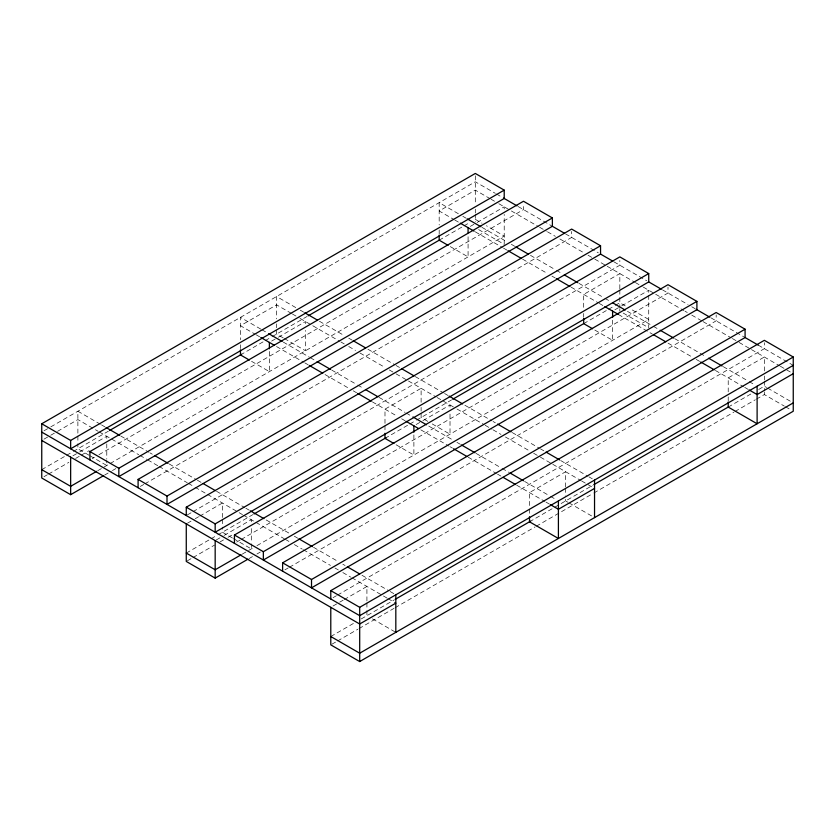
<?xml version="1.0" encoding="UTF-8"?>
<svg xmlns="http://www.w3.org/2000/svg" width="835" height="835" viewBox="0 0 835 835"><rect width="100%" height="100%" fill="white"/><g stroke="black" fill="none" stroke-linecap="round" stroke-linejoin="round"><path stroke-width="0.63" stroke-dasharray="4.17 3.13" d="M44.004 430.797L49.651 427.541M50.778 426.883L475.303 181.79L495.322 193.344M43.994 439.147L49.651 435.88M50.737 435.254L56.425 431.966M57.552 431.319L77.885 419.587L98.175 431.298M41.75 469.646L65.464 455.962M66.591 455.305L72.238 452.048M73.365 451.401L108.362 431.194M240.459 354.927L264.173 341.233M265.3 340.586L270.947 337.319M272.074 336.672L307.082 316.465M439.179 240.198L462.893 226.504M464.02 225.857L469.667 222.601M72.916 455.827L78.553 452.57M79.69 451.923L106.786 436.277L106.786 438.813M271.625 341.098L277.272 337.841M278.399 337.194L305.495 321.548L305.495 325.358M470.345 226.379L475.981 223.112M477.119 222.465L504.215 206.819L504.215 209.355M44.004 476.691L47.397 474.729M48.524 474.082L68.846 462.35M75.62 458.436L80.139 455.827M81.266 455.179L89.168 450.618M92.184 458.613L94.439 457.309M98.958 454.699L523.482 209.606L523.482 203.646M97.747 470.689L109.041 464.177M110.168 463.519L504.215 236.023L486.429 225.753M104.521 475.125L111.295 471.211M112.433 470.564L115.814 468.602M140.353 486.419L143.745 484.467M144.873 483.82L571.651 237.411L571.651 231.452M187.395 514.882L191.914 512.283M193.042 511.625L619.831 265.227L619.831 260.457M187.395 523.232L194.127 519.349M195.254 518.692L198.626 516.75M199.701 516.124L222.402 503.025L222.402 518.264M186.268 553.083L209.982 539.4M211.109 538.742L216.756 535.485M217.883 534.838L252.88 514.631M384.987 438.365L408.691 424.671M409.818 424.023L415.465 420.756M416.592 420.109L451.599 399.902M583.696 323.636L607.41 309.942M608.538 309.294L614.184 306.038M615.311 305.38L619.831 302.771L626.5 306.622M216.307 539.921L223.081 536.007M224.208 535.36L251.304 519.714L251.304 523.524M416.143 424.535L421.79 421.278M422.917 420.631L450.013 404.985L450.013 407.522M614.863 309.816L620.509 306.549M621.637 305.902L648.732 290.256L648.732 294.066M187.395 560.776L191.914 558.166M193.042 557.519L214.491 545.13M220.137 541.873L223.529 539.921M228.049 537.312L233.685 534.056M236.702 542.051L240.083 540.088M241.221 539.441L668 293.043L668 287.083M242.275 554.127L252.431 548.261M256.95 545.652L648.732 319.461L630.947 309.19M249.049 558.563L252.431 556.611M256.95 554.002L260.332 552.039M284.871 569.856L288.263 567.904M289.39 567.257L716.169 320.849L716.169 314.889M333.05 597.672L336.432 595.72M337.559 595.063L764.349 348.665L764.349 342.705M333.029 606.022L338.645 602.786M339.772 602.129L343.143 600.188M344.218 599.561L366.92 586.462L366.92 601.701M330.785 636.52L354.499 622.837M361.273 618.923L394.016 600.021M529.505 521.802L592.725 485.292M728.214 407.073L751.928 393.379M758.702 389.475L764.349 386.208L766.572 387.492M331.912 644.213L336.432 641.604M337.559 640.956L357.881 629.225M359.019 628.567L394.016 608.36M395.143 607.713L535.152 526.885M536.279 526.227L592.725 493.642M593.862 492.984L733.861 412.156M734.988 411.498L755.31 399.767M756.447 399.12L764.349 394.558L784.357 406.113M496.428 193.981L502.367 197.415M518.149 206.527L551.277 225.648M565.504 233.863L598.33 252.817M613.986 261.856L646.676 280.727M662.468 289.839L688.009 304.587M691.777 306.769L695.158 308.72M710.95 317.832L743.641 336.714M758.295 345.168L793.25 365.354M490.249 198.761L475.303 190.129L439.179 210.994L453.833 219.459M491.095 199.241L494.477 201.204M498.829 203.709L510.258 210.316M511.385 210.963L538.45 226.588M539.577 227.235L546.341 231.138M547.468 231.796L555.359 236.347M559.867 238.956L583.54 252.619M588.049 255.228L593.695 258.485M594.823 259.132L606.095 265.645M607.222 266.292L634.767 282.199M635.404 282.564L642.167 286.468M643.294 287.125L654.577 293.628M655.705 294.285L683.886 310.557M685.013 311.204L687.268 312.509M691.777 315.108L701.922 320.974M703.049 321.621L731.241 337.893M732.368 338.54L738.004 341.797M739.132 342.454L750.404 348.957M751.531 349.614L779.723 365.887M780.349 366.252L793.25 373.694M475.303 219.334L481.983 223.185M767.678 388.139L791.027 401.614M458.342 213.718L439.179 202.644L439.179 224.959M462.851 216.317L466.233 218.269M482.025 227.381L506.824 241.701M511.333 244.311L514.715 246.262M530.507 255.374L555.306 269.695M556.434 270.342L562.07 273.598M578.979 283.368L603.788 297.688M604.916 298.335L610.552 301.592M627.461 311.351L652.271 325.671M653.398 326.328L659.034 329.585M674.816 338.697L706.389 356.921M723.298 366.68L748.097 381M749.225 381.658L754.861 384.904M478.643 229.604L504.215 244.363L504.215 214.438M623.16 313.041L647.616 327.163M785.464 406.749L791.027 409.964M454.741 219.981L459.187 222.548M475.261 231.817L502.315 247.442M503.442 248.099L506.824 250.051M522.606 259.163L547.416 273.483M551.925 276.082L555.306 278.034M571.088 287.146L598.152 302.771M599.259 303.418L603.788 306.027M618.443 314.492L652.271 334.021M668.052 343.133L691.724 356.795M696.233 359.405L699.615 361.357M715.407 370.469L743.588 386.741M744.716 387.398L748.223 389.423M450.295 246.617L468.08 256.888L468.08 235.303M594.812 330.055L612.598 340.325L612.598 320.003M295.757 307.583L276.594 296.519L276.594 318.824M300.266 310.182L303.648 312.133M319.44 321.256L344.239 335.576M348.748 338.175L352.13 340.127M367.922 349.239L394.976 364.864M396.103 365.511L399.485 367.463M415.266 376.585L443.458 392.857M444.585 393.504L447.967 395.456M464.876 405.226L491.94 420.84M493.067 421.498L495.322 422.792M512.231 432.561L539.295 448.186M540.422 448.833L543.804 450.785M560.713 460.555L587.767 476.169M588.894 476.827L592.276 478.779M291.53 313.48L276.594 304.858L240.459 325.723L255.124 334.177M292.375 313.97L299.139 317.874M300.12 318.438L339.73 341.306M340.857 341.964L344.239 343.916M348.748 346.515L355.512 350.429M360.021 353.028L384.831 367.348M389.34 369.957L394.976 373.203M396.103 373.861L407.376 380.363M408.503 381.021L436.047 396.917M437.123 397.533L455.858 408.357M456.985 409.004L484.049 424.629M485.177 425.286L491.94 429.19M493.067 429.837L500.958 434.398M505.467 436.997L529.139 450.67M533.648 453.269L539.295 456.526M540.422 457.173L551.695 463.686M552.822 464.333L581.003 480.616M581.64 480.97L594.541 488.423M283.263 337.914L276.594 334.063L276.594 328.98M284.38 338.551L305.495 350.752L305.495 330.43M427.781 421.351L421.111 417.5L421.111 412.417M432.227 423.919L450.013 434.19L450.013 412.605M567.852 502.221L565.629 500.937L565.629 495.854M568.969 502.868L592.318 516.343M260.76 329.094L240.459 317.373L240.459 339.688M261.887 329.742L267.524 332.998M283.305 342.11L309.242 357.077M310.37 357.735L316.006 360.991M331.787 370.103L356.587 384.424M357.724 385.071L363.361 388.327M379.142 397.439L405.069 412.406M406.196 413.064L411.832 416.321M428.752 426.08L452.424 439.753M456.933 442.352L460.315 444.303M476.107 453.415L500.906 467.736M502.033 468.393L508.797 472.297M524.578 481.409L549.388 495.729M550.516 496.376L556.152 499.633M256.251 334.835L259.633 336.787M276.542 346.546L303.606 362.171M304.733 362.818L308.115 364.77M325.024 374.539L348.696 388.212M353.205 390.811L356.587 392.763M372.379 401.875L397.209 416.216M401.656 418.784L405.069 420.756M420.861 429.868L449.042 446.14M450.169 446.788L452.424 448.092M468.205 457.204L496.397 473.476M497.524 474.134L500.906 476.086M516.688 485.198L544.879 501.47M546.006 502.117L549.514 504.142M251.585 361.336L269.371 371.606L269.371 350.022M396.103 444.773L413.889 455.044L413.889 433.459M100.43 424.264L77.885 411.237L77.885 434.826M101.557 424.911L104.939 426.862M120.72 435.974L148.912 452.246M150.039 452.904L152.294 454.198M169.202 463.968L196.267 479.593M197.394 480.24L201.903 482.849M216.557 491.304L244.738 507.576M245.866 508.233L249.258 510.185M266.167 519.944L289.839 533.617M294.348 536.216L297.73 538.178M313.522 547.29L338.321 561.611M342.83 564.209L345.085 565.514M361.993 575.273L389.058 590.898M390.185 591.545L394.694 594.155M99.25 431.925L110.575 438.458M111.702 439.116L138.767 454.741M139.894 455.388L146.657 459.292M147.785 459.939L157.93 465.805M159.057 466.452L187.238 482.724M188.366 483.381L194.012 486.628M195.139 487.285L206.412 493.788M207.539 494.445L242.484 514.621M243.611 515.268L254.894 521.781M256.021 522.428L284.203 538.711M285.33 539.358L289.839 541.957M294.348 544.566L302.239 549.117M303.366 549.774L330.43 565.389M334.939 567.998L338.321 569.95M342.83 572.559L350.721 577.11M351.848 577.757L387.21 598.173M387.931 598.591L394.746 602.526M89.001 455.211L77.885 448.792L77.885 443.709M90.107 455.847L106.786 465.481L106.786 460.398M232.401 538.001L222.402 532.229L222.402 527.146M233.518 538.648L251.304 548.919L251.304 543.835M372.473 618.871L394.715 631.709M764.349 370.97L764.349 357.004L728.214 377.869L728.214 391.834M764.349 376.053L764.349 379.862M764.349 381.136L764.349 390.978M764.349 392.168L764.349 394.558M728.214 396.917L728.214 400.727M648.732 295.339L648.732 327.8M619.831 288.806L619.831 273.567L583.696 294.431L583.696 308.397M619.831 290.079L619.831 307.541M619.831 308.731L619.831 311.121M583.696 313.48L583.696 317.29M565.629 486.972L565.629 471.733L529.505 492.598L529.505 507.826M565.629 488.245L565.629 494.591M529.505 509.099L529.505 515.445M475.303 175.83L475.303 204.095M475.303 209.178L475.303 212.988M475.303 214.261L475.303 221.724M439.179 230.042L439.179 233.852M421.111 402.261L421.111 388.296L384.987 409.16L384.987 424.389M421.111 407.344L421.111 411.154M384.987 425.662L384.987 432.008M366.92 602.964L366.92 609.32M366.92 610.583L366.92 615.666M276.594 323.907L276.594 327.717M251.304 528.597L251.304 542.562M240.459 344.761L240.459 348.571M222.402 519.527L222.402 525.883M106.786 443.896L106.786 459.125M77.885 436.089L77.885 442.446"/><path stroke-width="1.25" d="M103.394 475.773L70.651 494.675L41.75 477.996L41.75 423.762L475.303 173.45L504.215 190.129L504.215 198.48L70.651 448.792L70.651 440.442L504.215 190.129M109.489 430.536L241.597 354.27M308.209 315.807L439.179 240.198L448.071 245.333M89.919 459.918L89.919 451.568L523.482 201.256L552.384 217.945L552.384 226.285L118.831 476.597L118.831 468.258L552.384 217.945M96.62 471.347L70.651 486.335L41.75 469.646M138.099 487.723L138.099 479.384L571.651 229.072L600.553 245.761L600.553 254.101L167 504.413L167 496.073L600.553 245.761M186.268 515.539L186.268 507.2L619.831 256.888L648.732 273.567L648.732 281.917L215.169 532.229L215.169 523.879L648.732 273.567M254.017 513.974L386.114 437.707M452.727 399.245L583.696 323.636L592.589 328.771M234.447 543.355L234.447 535.005L668 284.693L696.901 301.383L696.901 309.722L263.349 560.034L263.349 551.695L696.901 301.383M241.138 554.784L215.169 569.773L186.268 553.083M186.268 523.879L186.268 561.433L215.169 578.112L247.911 559.21M282.616 571.161L282.616 562.821L716.169 312.509L745.081 329.199L745.081 337.538L311.518 587.85L311.518 579.511L745.081 329.199M330.785 598.977L330.785 590.637L764.349 340.325L793.25 357.004L793.25 411.237L359.697 661.55L330.785 644.87L330.785 607.316M330.785 590.637L359.697 607.316L793.25 357.004M793.25 365.354L359.697 615.666L41.75 432.102M395.143 599.363L530.632 521.144M593.862 484.644L728.214 407.073L757.115 423.762L757.115 386.208M395.821 603.152L359.697 624.006L41.75 440.442M594.541 488.423L558.406 509.277L550.516 504.726M793.25 373.694L757.115 394.558L749.225 389.997M793.25 402.898L359.697 653.21L330.785 636.52M503.495 198.062L517.022 205.869M551.977 226.055L564.376 233.215M600.459 254.038L612.859 261.198M648.931 282.032L661.341 289.192M696.286 309.367L709.823 317.185M744.768 337.361L758.295 345.168M467.36 218.927L480.897 226.734M515.842 246.909L528.242 254.07M564.324 274.903L577.851 282.71M612.807 302.896L625.206 310.056M660.161 330.232L673.688 338.039M708.644 358.225L722.171 366.033M460.304 223.185L474.134 231.17M507.951 250.698L521.478 258.506M556.434 278.692L569.961 286.499M604.822 306.622L618.443 314.492M653.398 334.668L665.798 341.828M700.742 362.004L714.28 369.821M304.775 312.791L317.185 319.951M353.257 340.774L365.667 347.934M401.739 368.767L414.139 375.927M449.094 396.103L462.621 403.921M497.577 424.096L511.103 431.904M546.059 452.09L559.586 459.897M268.651 333.645L282.178 341.463M317.133 361.639L330.66 369.446M365.615 389.632L378.015 396.792M412.96 416.968L426.497 424.775M461.442 444.961L474.979 452.768M509.924 472.944L523.451 480.762M260.76 337.434L274.287 345.252M309.242 365.427L322.769 373.235M357.724 393.41L371.251 401.228M406.102 421.351L418.606 428.564M453.551 448.739L467.078 456.557M503.161 477.39L515.56 484.55M249.362 360.052L240.459 354.927L240.459 349.844M393.88 443.489L384.987 438.365L384.987 433.281M106.066 427.52L119.593 435.327M154.548 455.503L168.075 463.321M203.03 483.496L215.43 490.656M250.385 510.832L263.912 518.65M298.857 538.826L312.394 546.633M347.339 566.819L359.739 573.979M41.75 423.762L70.651 440.442M89.919 451.568L118.831 468.258M138.099 479.384L167 496.073M186.268 507.2L215.169 523.879M234.447 535.005L263.349 551.695M282.616 562.821L311.518 579.511M728.214 401.99L728.214 407.073M612.598 311.121L612.598 317.467M594.541 480.073L594.541 517.627M583.696 318.552L583.696 323.636M558.406 500.937L558.406 538.481L529.505 521.802L529.505 516.719M468.08 227.684L468.08 232.756M439.179 235.115L439.179 240.198M413.889 425.84L413.889 432.196M395.821 594.802L395.821 632.356M359.697 607.316L359.697 661.55M269.371 342.402L269.371 348.759M215.169 540.569L215.169 578.112M70.651 457.131L70.651 494.675"/></g></svg>
